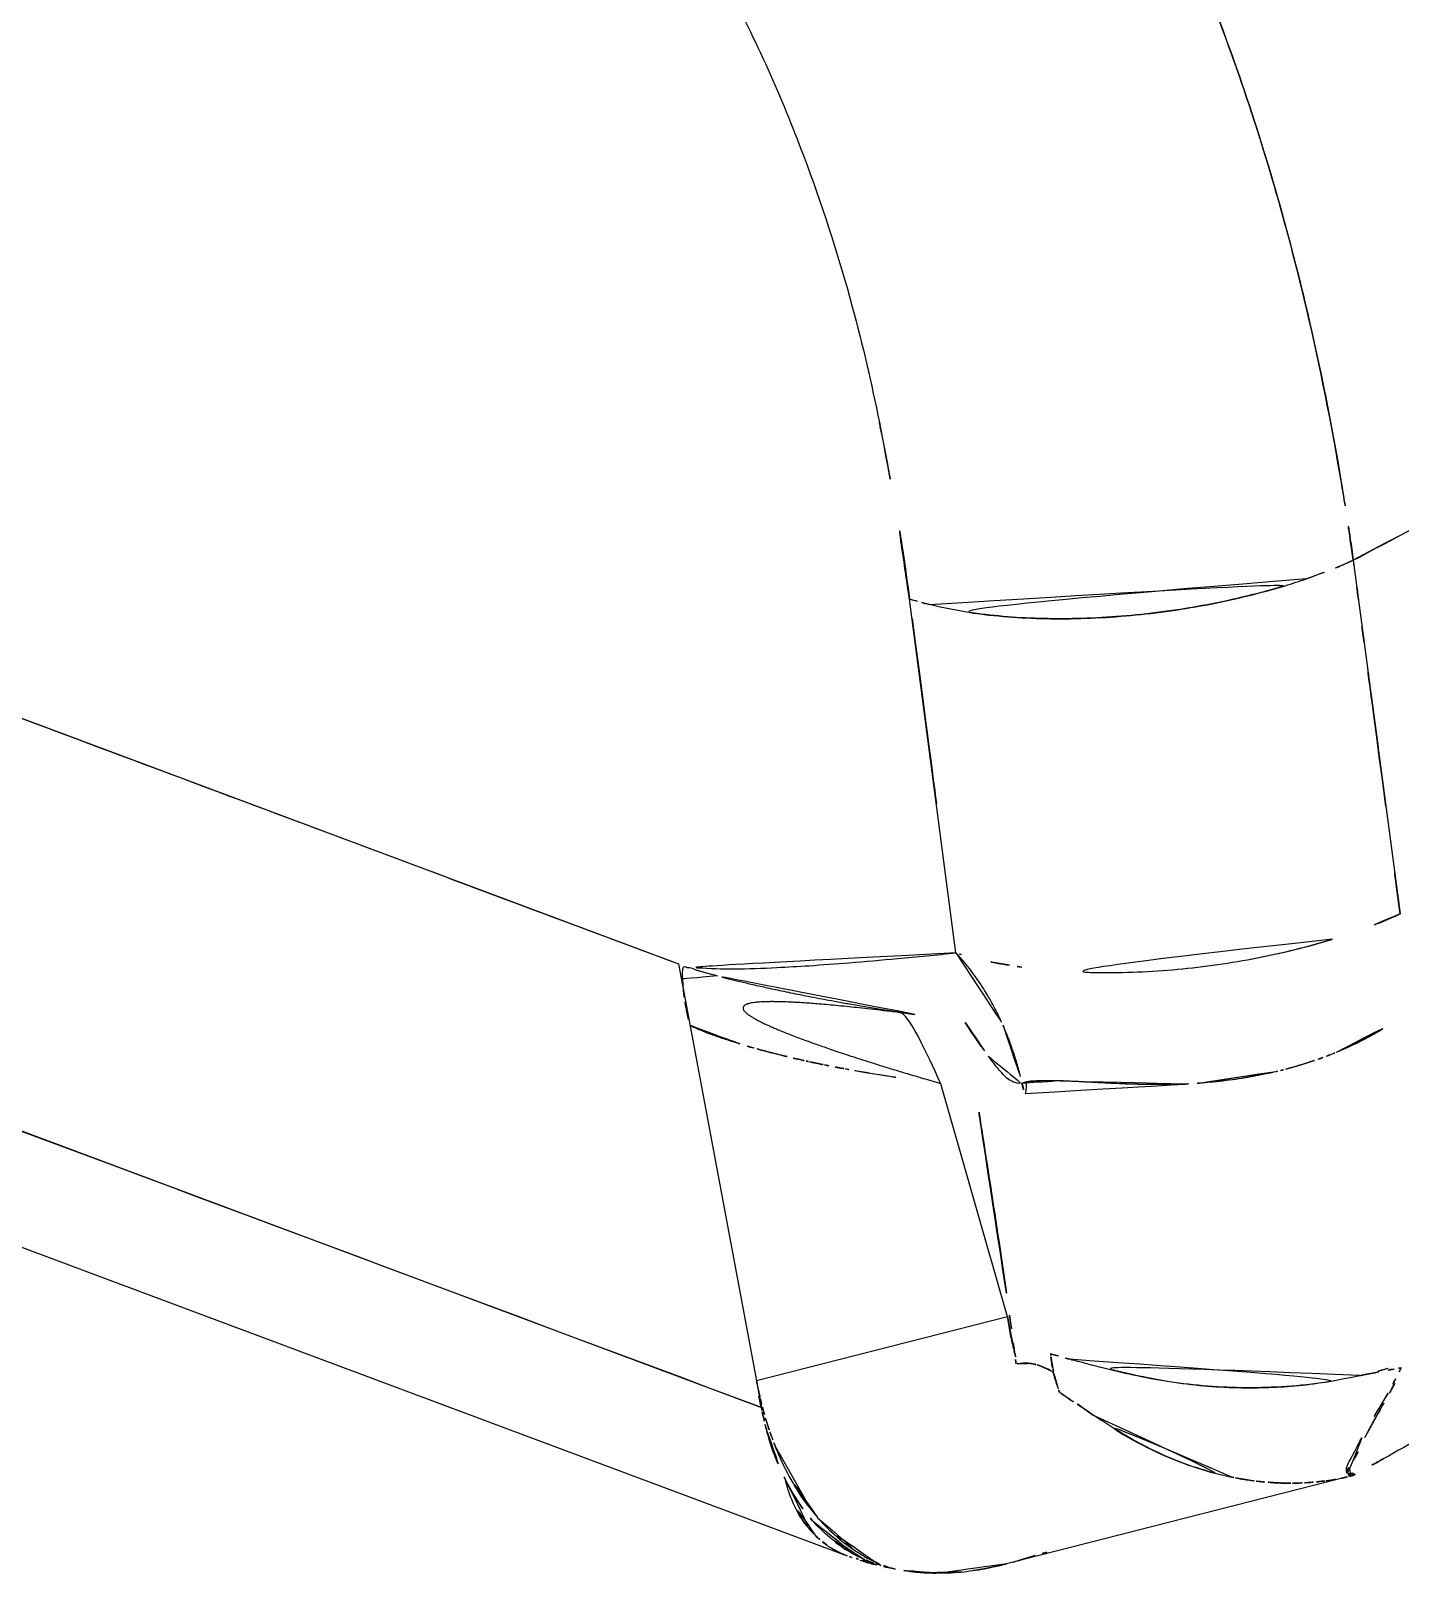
# Model space of a CAD drawing. Extents: x 16296660632 to 16296668616, y -37409619871 to -37409616241.
# Drawn here: x 16296668186.7 to 16296668233.2, y -37409617444.6 to -37409617392.2 of the extents above; entities that cross this region are included whole.
import ezdxf

# ---------------------------------------------------------------- set-up
doc = ezdxf.new("R2010")
doc.units = 0
doc.header["$LTSCALE"] = 10
doc.header["$MEASUREMENT"] = 0
doc.layers.get('0').update_dxf_attribs({"linetype": 'CONTINUOUS'})

msp = doc.modelspace()

# ---------------------------------------------------------------- linework, layer by layer
at = {"linetype": 'Continuous'}
for p, q in [((16296668088.223009, -37409617378.900688), (16296668208.670839, -37409617423.916588)), ((16296668088.293171, -37409617392.932938), (16296668211.48662, -37409617438.975212)), ((16296668088.31295, -37409617396.889137), (16296668214.3906, -37409617444.009361)), ((16296668231.5786, -37409617410.217163), (16296668233.17111, -37409617422.223312)), ((16296668218.09041, -37409617423.543617), (16296668216.51129, -37409617411.531372)), ((16296668208.670839, -37409617423.916588), (16296668211.48662, -37409617438.975212)), ((16296668217.56934, -37409617427.975037), (16296668219.83217, -37409617435.890167)), ((16296668211.31707, -37409617438.058617), (16296668219.83448, -37409617435.889503)), ((16296668231.38533, -37409617441.334587), (16296668219.80722, -37409617444.283257))]:
    msp.add_line(p, q, dxfattribs=at)
for points, start_tangent, end_tangent in [([(16296668231.112801, -37409617407.214417), (16296668229.91412, -37409617401.347069), (16296668227.528509, -37409617393.255203), (16296668224.417521, -37409617385.874237), (16296668220.60885, -37409617379.190552), (16296668216.14003, -37409617373.248268), (16296668211.00806, -37409617368.04068), (16296668205.17964, -37409617363.534088), (16296668198.61492, -37409617359.703346), (16296668191.308809, -37409617356.564522), (16296668183.06181, -37409617354.08654), (16296668176.912729, -37409617352.813042)], (-0.168768101, 0.985655786), (-0.985412727, 0.170181541)), ([(16296668176.912781, -37409617352.812752), (16296668182.813259, -37409617354.02636), (16296668190.919121, -37409617356.42514), (16296668198.31782, -37409617359.558296), (16296668205.00979, -37409617363.426697), (16296668210.889549, -37409617367.940567), (16296668216.093031, -37409617373.188057), (16296668220.56472, -37409617379.116257), (16296668224.39193, -37409617385.82209), (16296668227.549271, -37409617393.320084), (16296668229.93601, -37409617401.446091), (16296668231.112341, -37409617407.2145)], (0.985398755, -0.170262425), (0.168996582, -0.985616637)), ([(16296668242.467699, -37409617392.82328), (16296668239.29912, -37409617385.488548), (16296668235.219431, -37409617378.15921), (16296668230.536011, -37409617371.653503), (16296668225.370951, -37409617366.035957), (16296668219.840771, -37409617361.292717), (16296668213.861691, -37409617357.263527), (16296668207.38117, -37409617353.85125), (16296668205.102949, -37409617352.842102)], (-0.354527552, 0.935045568), (-0.920824799, 0.389976525)), ([(16296668205.42798, -37409617352.980957), (16296668207.71859, -37409617354.008667), (16296668214.1985, -37409617357.467346), (16296668220.134979, -37409617361.518417), (16296668225.59572, -37409617366.248268), (16296668230.66762, -37409617371.813766), (16296668235.27327, -37409617378.244331), (16296668239.317711, -37409617385.507446), (16296668242.46789, -37409617392.823196)], (0.919061776, -0.3941135), (0.353266395, -0.93552277)), ([(16296668242.775419, -37409617392.249649), (16296668242.74662, -37409617392.101196), (16296668242.701229, -37409617391.878319), (16296668242.653099, -37409617391.652473), (16296668242.605181, -37409617391.434921), (16296668242.55978, -37409617391.233597), (16296668242.51684, -37409617391.046883), (16296668242.47576, -37409617390.871323), (16296668242.43585, -37409617390.703468), (16296668242.396391, -37409617390.539909), (16296668242.35656, -37409617390.377136), (16296668242.31554, -37409617390.211739), (16296668242.27244, -37409617390.040253), (16296668242.22632, -37409617389.859177), (16296668242.176201, -37409617389.6651), (16296668242.121059, -37409617389.454552), (16296668242.05982, -37409617389.224083), (16296668241.991329, -37409617388.970238), (16296668241.91441, -37409617388.68959), (16296668241.827761, -37409617388.378754), (16296668241.72998, -37409617388.034317), (16296668241.61952, -37409617387.652939), (16296668241.49472, -37409617387.231354), (16296668241.353781, -37409617386.766258), (16296668241.194731, -37409617386.254593), (16296668241.015421, -37409617385.693283), (16296668240.813511, -37409617385.079498), (16296668240.58647, -37409617384.410591), (16296668240.331579, -37409617383.684143), (16296668240.04583, -37409617382.898048), (16296668239.725599, -37409617382.05056), (16296668239.36669, -37409617381.140388), (16296668238.964319, -37409617380.166878), (16296668238.511869, -37409617379.12735), (16296668237.99896, -37409617378.01429), (16296668237.41717, -37409617376.828941), (16296668236.75281, -37409617375.566277), (16296668235.990999, -37409617374.223228), (16296668235.115179, -37409617372.799088), (16296668234.10578, -37409617371.296463), (16296668232.939939, -37409617369.722656), (16296668231.63377, -37409617368.13723), (16296668230.164989, -37409617366.541), (16296668228.64953, -37409617365.065529)], (-0.186371815, 0.982479285), (-0.734986913, 0.678081291)), ([(16296668169.457239, -37409617366.676369), (16296668171.512421, -37409617366.997993), (16296668176.56953, -37409617368.001671), (16296668182.8813, -37409617369.759911), (16296668190.061781, -37409617372.50425), (16296668196.96129, -37409617376.341248), (16296668203.09622, -37409617381.229927), (16296668207.15658, -37409617385.799141), (16296668210.48052, -37409617391.037163), (16296668213.047621, -37409617396.843483), (16296668214.569719, -37409617401.609619), (16296668215.49111, -37409617405.537193)], (0.989304194, -0.145867102), (0.199575084, -0.979882537)), ([(16296668208.678419, -37409617423.928047), (16296668195.08223, -37409617418.846626), (16296668181.936041, -37409617413.933357), (16296668169.21818, -37409617409.180183), (16296668156.921419, -37409617404.584373), (16296668145.03853, -37409617400.143257), (16296668133.56233, -37409617395.854141), (16296668122.48559, -37409617391.714317), (16296668111.8011, -37409617387.721077), (16296668101.50165, -37409617383.871773), (16296668091.580021, -37409617380.163658), (16296668088.22303, -37409617378.909073)], (-0.936716498, 0.350088851), (-0.936722307, 0.350073305)), ([(16296668211.48662, -37409617438.975227), (16296668152.96809, -37409617417.10453), (16296668095.91423, -37409617395.781227), (16296668088.26391, -37409617393.01413)], (-0.936716742, 0.350088197), (-0.940692318, 0.339260908)), ([(16296668231.578609, -37409617410.217163), (16296668238.259359, -37409617406.704376), (16296668244.986919, -37409617403.250977), (16296668251.76009, -37409617399.858124)], (0.882759447, 0.469825243), (0.896270048, 0.443508738)), ([(16296668251.75733, -37409617399.857323), (16296668248.650539, -37409617401.403847), (16296668231.579691, -37409617410.21476)], (-0.896210843, -0.443628363), (-0.882879811, -0.46959902)), ([(16296668215.49111, -37409617405.537193), (16296668215.52124, -37409617405.685867), (16296668216.341101, -37409617410.388481)], (0.199575084, -0.979882537), (0.149053002, -0.988829208)), ([(16296668231.112341, -37409617407.2145), (16296668231.58036, -37409617410.217827)], (0.168996582, -0.985616637), (0.139237064, -0.990259077)), ([(16296668216.511299, -37409617411.531319), (16296668215.5, -37409617405.535316)], (-0.130522994, 0.991445282), (-0.2043593, 0.978895948)), ([(16296668231.579691, -37409617410.21476), (16296668231.112801, -37409617407.214417)], (-0.139038595, 0.990286963), (-0.168768101, 0.985655786)), ([(16296668216.341101, -37409617410.388481), (16296668216.60054, -37409617412.190071)], (0.149053002, -0.988829208), (0.136879413, -0.990587718)), ([(16296668229.985941, -37409617410.843102), (16296668231.5786, -37409617410.217163)], (0.946011731, 0.324132387), (0.912225267, 0.409688982)), ([(16296668231.58036, -37409617410.217827), (16296668229.98629, -37409617410.844147)], (-0.912230305, -0.409677765), (-0.946040813, -0.324047497)), ([(16296668231.604521, -37409617410.412468), (16296668231.578609, -37409617410.217163)], (-0.131475077, 0.991319476), (-0.131474356, 0.991319572)), ([(16296668217.19038, -37409617411.721283), (16296668218.64628, -37409617412.001259), (16296668221.055719, -37409617412.195), (16296668223.703581, -37409617412.116379), (16296668226.451031, -37409617411.755089), (16296668229.113729, -37409617411.121529), (16296668229.985941, -37409617410.843102)], (0.970574754, -0.240800016), (0.946011731, 0.324132387)), ([(16296668229.98629, -37409617410.844147), (16296668229.261299, -37409617411.0783), (16296668226.730169, -37409617411.703392), (16296668224.029051, -37409617412.088951), (16296668221.2983, -37409617412.200012), (16296668218.73834, -37409617412.014526), (16296668217.190359, -37409617411.721382)], (-0.946040813, -0.324047497), (-0.970515983, 0.241036776)), ([(16296668231.755501, -37409617411.550941), (16296668231.604521, -37409617410.412468)], (-0.131479289, 0.991318918), (-0.131475077, 0.991319476)), ([(16296668216.511299, -37409617411.531372), (16296668217.19038, -37409617411.721283)], (0.954294999, -0.298866281), (0.970574754, -0.240800016)), ([(16296668217.190359, -37409617411.721382), (16296668216.511299, -37409617411.531319)], (-0.970515983, 0.241036776), (-0.954239771, 0.299042571)), ([(16296668231.94895, -37409617413.009422), (16296668231.755501, -37409617411.550941)], (-0.1314847, 0.9913182), (-0.131479289, 0.991318918)), ([(16296668216.60054, -37409617412.190071), (16296668217.129869, -37409617416.210136), (16296668218.090429, -37409617423.543633)], (0.136879413, -0.990587718), (0.128291733, -0.991736473)), ([(16296668232.68647, -37409617418.56945), (16296668232.640051, -37409617418.219521), (16296668232.10931, -37409617414.218422), (16296668231.94895, -37409617413.009422)], (-0.131505401, 0.991315454), (-0.1314847, 0.9913182)), ([(16296668233.17083, -37409617422.220467), (16296668232.68647, -37409617418.56945)], (-0.131519054, 0.991313643), (-0.131505401, 0.991315454)), ([(16296668233.17082, -37409617422.223228), (16296668230.875351, -37409617423.078362)], (-0.911876841, -0.410463917), (-0.956192992, -0.292737018)), ([(16296668233.17111, -37409617422.223312), (16296668230.875401, -37409617423.078522)], (-0.911875112, -0.410467757), (-0.956200922, -0.292711116)), ([(16296668230.875401, -37409617423.078522), (16296668230.84989, -37409617423.086319), (16296668228.318609, -37409617423.712723), (16296668225.61615, -37409617424.099586), (16296668222.88257, -37409617424.211723), (16296668220.3286, -37409617424.028023)], (-0.956200922, -0.292711116), (-0.990688562, 0.136147615)), ([(16296668230.875351, -37409617423.078362), (16296668228.323021, -37409617423.711723), (16296668225.61714, -37409617424.09938), (16296668222.88415, -37409617424.211662), (16296668220.328609, -37409617424.027969)], (-0.956192992, -0.292737018), (-0.990700792, 0.136058596)), ([(16296668218.090429, -37409617423.543633), (16296668216.105419, -37409617423.736481), (16296668214.4571, -37409617423.878563), (16296668213.10351, -37409617423.977608), (16296668212.00564, -37409617424.04081), (16296668210.543711, -37409617424.085251), (16296668209.32476, -37409617424.046722), (16296668208.678419, -37409617423.928047)], (-0.994903835, -0.100828362), (-0.915017598, 0.403413926)), ([(16296668218.09046, -37409617423.543633), (16296668218.701599, -37409617424.278473), (16296668219.124611, -37409617424.91851), (16296668219.411169, -37409617425.42942), (16296668219.628639, -37409617425.871887), (16296668219.687599, -37409617426.002007)], (0.695593885, -0.718435208), (0.406349352, -0.913717792)), ([(16296668218.27449, -37409617423.599541), (16296668218.09042, -37409617423.543633)], (-0.959301376, 0.282384261), (-0.954293528, 0.29887098)), ([(16296668218.274481, -37409617423.599548), (16296668218.09046, -37409617423.543633)], (-0.959250953, 0.282555498), (-0.954220137, 0.299105217)), ([(16296668209.99048, -37409617424.321533), (16296668209.837931, -37409617424.28093), (16296668209.69738, -37409617424.243027), (16296668209.568291, -37409617424.207764), (16296668209.44614, -37409617424.173897), (16296668209.33341, -37409617424.142319), (16296668209.228781, -37409617424.110771), (16296668209.12982, -37409617424.066887), (16296668209.04064, -37409617424.042122), (16296668208.96274, -37409617424.036186), (16296668208.88942, -37409617424.008842), (16296668208.8435, -37409617424.027428), (16296668208.819031, -37409617424.088867), (16296668208.80732, -37409617424.186371), (16296668208.80525, -37409617424.250267), (16296668208.80496, -37409617424.32621), (16296668208.806931, -37409617424.41626), (16296668208.80821, -37409617424.449944)], (-0.966874362, 0.255252755), (0.042069223, -0.999114698)), ([(16296668219.910469, -37409617423.965401), (16296668218.274481, -37409617423.599548)], (-0.987052614, 0.160396809), (-0.959250953, 0.282555498)), ([(16296668219.910469, -37409617423.965401), (16296668218.27449, -37409617423.599541)], (-0.987034943, 0.160505516), (-0.959301376, 0.282384261)), ([(16296668220.3286, -37409617424.028023), (16296668219.910469, -37409617423.965401)], (-0.990688562, 0.136147616), (-0.987034943, 0.160505517)), ([(16296668220.328609, -37409617424.027969), (16296668219.910469, -37409617423.965401)], (-0.990700792, 0.136058596), (-0.987052614, 0.160396809)), ([(16296668208.80821, -37409617424.449944), (16296668208.811911, -37409617424.523399), (16296668208.820959, -37409617424.651161), (16296668208.834009, -37409617424.789421)], (0.042069223, -0.999114698), (0.104956047, -0.994476862)), ([(16296668216.69145, -37409617425.632736), (16296668216.05549, -37409617425.536888), (16296668215.468531, -37409617425.443611), (16296668214.927441, -37409617425.353531), (16296668214.427851, -37409617425.266838), (16296668213.96899, -37409617425.184196), (16296668213.54772, -37409617425.105797), (16296668213.16086, -37409617425.031593), (16296668212.805149, -37409617424.961517), (16296668212.477289, -37409617424.895332), (16296668212.17399, -37409617424.832657), (16296668211.891939, -37409617424.772972), (16296668211.626261, -37409617424.715332), (16296668211.373211, -37409617424.659027), (16296668211.135349, -37409617424.604729), (16296668210.91206, -37409617424.552437), (16296668210.7027, -37409617424.50219), (16296668210.50663, -37409617424.453957), (16296668210.323231, -37409617424.407791), (16296668210.152361, -37409617424.363876), (16296668209.99048, -37409617424.321533)], (-0.989450837, 0.144869049), (-0.966874362, 0.255252755)), ([(16296668208.834009, -37409617424.789421), (16296668208.83552, -37409617424.803658), (16296668208.85758, -37409617424.985641), (16296668208.88983, -37409617425.202583)], (0.104956047, -0.994476862), (0.160704952, -0.987002492)), ([(16296668208.88983, -37409617425.202583), (16296668208.918261, -37409617425.366783), (16296668208.95393, -37409617425.549957), (16296668208.999981, -37409617425.760483), (16296668209.05945, -37409617426.001823)], (0.160704952, -0.987002492), (0.252647235, -0.967558461)), ([(16296668217.56934, -37409617427.975037), (16296668216.971081, -37409617427.802353), (16296668216.429319, -37409617427.64164), (16296668215.939159, -37409617427.492699), (16296668215.49601, -37409617427.355133), (16296668215.09573, -37409617427.2286), (16296668214.734501, -37409617427.112717), (16296668214.408581, -37409617427.006493), (16296668214.114559, -37409617426.908928), (16296668213.84938, -37409617426.819199), (16296668213.610229, -37409617426.73658), (16296668213.39473, -37409617426.660896), (16296668213.20063, -37409617426.591766), (16296668213.025829, -37409617426.528587), (16296668212.77383, -37409617426.435562), (16296668212.53698, -37409617426.345528), (16296668212.32983, -37409617426.264091), (16296668212.1488, -37409617426.190643), (16296668211.990709, -37409617426.124741), (16296668211.852671, -37409617426.06546), (16296668211.7321, -37409617426.012016), (16296668211.59341, -37409617425.94799), (16296668211.446569, -37409617425.876228), (16296668211.32456, -37409617425.812462), (16296668211.22378, -37409617425.75618), (16296668211.13913, -37409617425.705208), (16296668211.034901, -37409617425.634743), (16296668210.948799, -37409617425.563698), (16296668210.88113, -37409617425.482674), (16296668210.861151, -37409617425.396828), (16296668210.893049, -37409617425.342392), (16296668210.943081, -37409617425.307487), (16296668211.0147, -37409617425.277611), (16296668211.074881, -37409617425.260361), (16296668211.150471, -37409617425.244331), (16296668211.24416, -37409617425.23008), (16296668211.359011, -37409617425.217796), (16296668211.473431, -37409617425.209396), (16296668211.569401, -37409617425.204613), (16296668211.680189, -37409617425.201149), (16296668211.808371, -37409617425.199501), (16296668211.956869, -37409617425.200203), (16296668212.129089, -37409617425.203667), (16296668212.32893, -37409617425.210007), (16296668212.560829, -37409617425.220131), (16296668212.747379, -37409617425.23024), (16296668212.95083, -37409617425.243111), (16296668213.182949, -37409617425.259956), (16296668213.44841, -37409617425.280952), (16296668213.752541, -37409617425.306747), (16296668214.10154, -37409617425.338707), (16296668214.46125, -37409617425.374352), (16296668214.803699, -37409617425.41082), (16296668215.1917, -37409617425.454247), (16296668215.63117, -37409617425.505234), (16296668216.128679, -37409617425.564507), (16296668216.69145, -37409617425.632736)], (-0.961830859, 0.273644658), (0.992727052, -0.120386874)), ([(16296668209.05945, -37409617426.001823), (16296668209.41873, -37409617426.172241), (16296668209.82939, -37409617426.333504), (16296668210.261021, -37409617426.481773), (16296668210.71524, -37409617426.622063), (16296668211.003651, -37409617426.70726)], (0.864955326, -0.501848866), (0.960206189, -0.279292096)), ([(16296668218.40593, -37409617425.911888), (16296668218.736271, -37409617426.410667), (16296668219.02359, -37409617426.823502), (16296668219.192209, -37409617427.054298)], (0.544416071, -0.83881532), (0.597910342, -0.801562988)), ([(16296668219.687599, -37409617426.002007), (16296668219.787491, -37409617426.234322), (16296668219.897949, -37409617426.511543), (16296668220.03632, -37409617426.897163), (16296668220.14044, -37409617427.225304), (16296668220.210159, -37409617427.470001), (16296668220.27121, -37409617427.706017), (16296668220.331169, -37409617427.96209)], (0.406349352, -0.913717792), (0.206361695, -0.978475779)), ([(16296668231.0049, -37409617426.919357), (16296668231.14723, -37409617426.859787), (16296668232.274929, -37409617426.302231), (16296668233.42244, -37409617425.56234)], (0.925026294, 0.379903086), (0.81049082, 0.585751339)), ([(16296668231.167101, -37409617426.850937), (16296668232.231449, -37409617426.330177), (16296668233.427509, -37409617425.565071)], (0.919212531, 0.393761759), (0.807602707, 0.589726943)), ([(16296668211.00363, -37409617426.707329), (16296668211.334669, -37409617426.804192)], (0.957150517, -0.289590898), (0.962191869, -0.272372552)), ([(16296668211.003651, -37409617426.70726), (16296668211.208691, -37409617426.766113), (16296668211.335421, -37409617426.801567)], (0.960206189, -0.279292096), (0.963669436, -0.267097769)), ([(16296668211.335421, -37409617426.801567), (16296668211.73908, -37409617426.910202), (16296668212.308319, -37409617427.05349), (16296668212.564329, -37409617427.114342)], (0.963669436, -0.267097769), (0.973791928, -0.227440721)), ([(16296668211.334669, -37409617426.804192), (16296668212.563869, -37409617427.116371)], (0.962191869, -0.272372552), (0.974640453, -0.223776647)), ([(16296668212.563869, -37409617427.116371), (16296668213.00535, -37409617427.214851)], (0.974640453, -0.223776647), (0.977232911, -0.212169363)), ([(16296668212.564329, -37409617427.114342), (16296668212.918989, -37409617427.195213), (16296668213.005449, -37409617427.214363)], (0.973791928, -0.227440721), (0.976626763, -0.214942239)), ([(16296668213.00535, -37409617427.214851), (16296668213.07074, -37409617427.228996), (16296668213.11817, -37409617427.239189)], (0.97723291, -0.212169363), (0.977770745, -0.209676821)), ([(16296668213.005449, -37409617427.214363), (16296668213.118219, -37409617427.238991)], (0.976626763, -0.214942239), (0.97729156, -0.21189905)), ([(16296668213.11817, -37409617427.239189), (16296668213.631281, -37409617427.346184)], (0.977770746, -0.209676821), (0.980091338, -0.198547148)), ([(16296668213.118219, -37409617427.238991), (16296668213.57313, -37409617427.33474), (16296668213.631201, -37409617427.346558)], (0.97729156, -0.21189905), (0.980055419, -0.198724371)), ([(16296668219.803431, -37409617435.092628), (16296668219.6241, -37409617433.855614), (16296668219.03195, -37409617429.994408), (16296668218.40593, -37409617425.911888)], (-0.140698572, 0.990052479), (-0.151558764, 0.988448249)), ([(16296668219.192209, -37409617427.054298), (16296668219.26992, -37409617427.157433), (16296668219.47732, -37409617427.420357), (16296668219.648199, -37409617427.620789), (16296668219.83165, -37409617427.804993), (16296668220.04711, -37409617427.928429), (16296668220.279819, -37409617427.971291), (16296668220.3312, -37409617427.962219)], (0.597910342, -0.801562988), (0.972301393, 0.233730617)), ([(16296668229.284731, -37409617427.491653), (16296668230.03693, -37409617427.271362), (16296668230.382999, -37409617427.155243)], (0.96677536, 0.255627468), (0.943839657, 0.330403848)), ([(16296668229.364531, -37409617427.470459), (16296668229.451469, -37409617427.446877), (16296668230.249559, -37409617427.202118), (16296668230.38323, -37409617427.155884)], (0.965933309, 0.258791116), (0.943306116, 0.331924044)), ([(16296668230.382999, -37409617427.155243), (16296668230.673361, -37409617427.049797)], (0.943839657, 0.330403848), (0.935790562, 0.352556412)), ([(16296668230.38323, -37409617427.155884), (16296668230.82056, -37409617426.993156)], (0.943306116, 0.331924044), (0.930733687, 0.365697694)), ([(16296668230.673361, -37409617427.049797), (16296668231.0049, -37409617426.919357)], (0.935790562, 0.352556412), (0.925026294, 0.379903086)), ([(16296668230.82056, -37409617426.993156), (16296668231.167101, -37409617426.850937)], (0.930733687, 0.365697694), (0.919212531, 0.393761759)), ([(16296668213.631201, -37409617427.346558), (16296668213.990641, -37409617427.417801)], (0.980055419, -0.198724372), (0.981730459, -0.190276921)), ([(16296668213.631281, -37409617427.346184), (16296668213.9907, -37409617427.417503)], (0.980091338, -0.198547148), (0.981627553, -0.190807092)), ([(16296668213.990641, -37409617427.417801), (16296668214.27286, -37409617427.471573), (16296668214.339109, -37409617427.483963)], (0.981730459, -0.190276921), (0.983152876, -0.182785181)), ([(16296668213.9907, -37409617427.417503), (16296668214.33913, -37409617427.483856)], (0.981627554, -0.190807091), (0.983048004, -0.183348361)), ([(16296668214.339109, -37409617427.483963), (16296668214.65185, -37409617427.541039)], (0.983152876, -0.182785181), (0.984316687, -0.176410484)), ([(16296668214.33913, -37409617427.483856), (16296668214.65184, -37409617427.541077)], (0.983048004, -0.183348362), (0.984266163, -0.176692164)), ([(16296668214.65184, -37409617427.541077), (16296668215.257839, -37409617427.645813), (16296668217.56934, -37409617427.975037)], (0.984266163, -0.176692164), (0.992847128, -0.119392551)), ([(16296668226.279261, -37409617427.973007), (16296668226.54397, -37409617427.953079), (16296668227.248569, -37409617427.880051), (16296668228.099291, -37409617427.751419), (16296668228.761869, -37409617427.618401), (16296668229.11075, -37409617427.536018)], (0.997711789, 0.067610554), (0.970405448, 0.241481401)), ([(16296668226.27927, -37409617427.973106), (16296668226.35417, -37409617427.96801), (16296668227.149019, -37409617427.893723), (16296668228.02799, -37409617427.766243), (16296668228.991871, -37409617427.56588), (16296668229.110861, -37409617427.536484)], (0.997839855, 0.065693409), (0.969811511, 0.243855763)), ([(16296668229.11075, -37409617427.536018), (16296668229.364531, -37409617427.470459)], (0.970405448, 0.241481401), (0.965933309, 0.258791116)), ([(16296668229.110861, -37409617427.536484), (16296668229.284731, -37409617427.491653)], (0.969811511, 0.243855763), (0.96677536, 0.255627469)), ([(16296668220.331169, -37409617427.96209), (16296668220.37178, -37409617428.141647), (16296668220.434361, -37409617428.314369)], (0.206361695, -0.978475779), (0.401290136, -0.915950996)), ([(16296668220.3312, -37409617427.962219), (16296668220.487101, -37409617427.916283), (16296668220.749889, -37409617427.894402), (16296668221.05369, -37409617427.883629), (16296668221.39588, -37409617427.883873), (16296668221.639469, -37409617427.889549)], (0.972301393, 0.233730617), (0.999586645, -0.028749595)), ([(16296668220.434361, -37409617428.314369), (16296668220.46007, -37409617428.222427), (16296668220.46851, -37409617428.11216), (16296668220.47361, -37409617428.022682), (16296668220.487009, -37409617427.94339), (16296668220.55489, -37409617427.91832), (16296668220.63752, -37409617427.911957), (16296668220.73279, -37409617427.904663), (16296668220.818939, -37409617427.899307), (16296668220.914671, -37409617427.894707), (16296668221.0278, -37409617427.890793), (16296668221.16094, -37409617427.888062), (16296668221.31566, -37409617427.887169), (16296668221.492001, -37409617427.888634), (16296668221.61974, -37409617427.891083), (16296668221.73551, -37409617427.894157), (16296668221.86368, -37409617427.898376), (16296668222.007219, -37409617427.90403), (16296668222.170309, -37409617427.9114), (16296668222.358191, -37409617427.920799), (16296668222.577629, -37409617427.932549), (16296668222.83725, -37409617427.946747), (16296668223.14817, -37409617427.963203), (16296668223.5245, -37409617427.98127), (16296668223.98414, -37409617427.999283), (16296668224.54978, -37409617428.013184), (16296668225.05555, -37409617428.015839), (16296668225.468651, -37409617428.00988), (16296668225.95841, -37409617427.991867), (16296668226.279261, -37409617427.973007)], (0.381580113, 0.924335771), (0.997711789, 0.067610554)), ([(16296668221.639469, -37409617427.889549), (16296668221.76483, -37409617427.893501), (16296668222.15221, -37409617427.909416), (16296668222.554171, -37409617427.929047), (16296668222.972151, -37409617427.950706), (16296668223.41551, -37409617427.972878), (16296668223.89403, -37409617427.993263), (16296668224.417641, -37409617428.00843), (16296668224.99613, -37409617428.014198), (16296668225.63884, -37409617428.00399), (16296668226.27927, -37409617427.973106)], (0.999586645, -0.028749595), (0.997839855, 0.065693409)), ([(16296668251.04472, -37409617430.580017), (16296668246.108419, -37409617433.267143), (16296668238.194559, -37409617437.615059), (16296668232.59514, -37409617440.720428)], (-0.878975513, -0.476866908), (-0.873953512, -0.486009525)), ([(16296668219.9725, -37409617436.304779), (16296668219.803431, -37409617435.092628)], (-0.135653933, 0.990756282), (-0.140698572, 0.990052479)), ([(16296668219.83448, -37409617435.889503), (16296668219.93017, -37409617436.434898), (16296668220.04701, -37409617436.971062), (16296668220.07971, -37409617437.104027)], (0.153027364, -0.988221952), (0.244031718, -0.969767251)), ([(16296668220.080629, -37409617437.103867), (16296668219.9725, -37409617436.304779)], (-0.132583794, 0.9911718), (-0.135653933, 0.990756282)), ([(16296668220.07971, -37409617437.104027), (16296668220.185089, -37409617437.495811)], (0.244031718, -0.969767251), (0.27557031, -0.961280919)), ([(16296668220.132259, -37409617437.491943), (16296668220.080629, -37409617437.103867)], (-0.131166021, 0.991360416), (-0.132583794, 0.9911718)), ([(16296668221.301279, -37409617437.156578), (16296668221.916559, -37409617437.325867)], (0.96442892, -0.264342311), (0.964255128, -0.264975561)), ([(16296668221.306299, -37409617437.145973), (16296668221.322981, -37409617437.311081)], (0.094522417, -0.995522733), (0.106916421, -0.994268012)), ([(16296668221.322969, -37409617437.311081), (16296668221.301279, -37409617437.156578)], (-0.149334855, 0.988786681), (-0.128818427, 0.991668197)), ([(16296668221.55409, -37409617437.222), (16296668221.306299, -37409617437.145973)], (-0.958111263, 0.286396244), (-0.953790007, 0.300473998)), ([(16296668221.93947, -37409617437.332893), (16296668221.55409, -37409617437.222)], (-0.963667752, 0.267103843), (-0.958111263, 0.286396244)), ([(16296668220.18173, -37409617437.483093), (16296668220.132259, -37409617437.491943)], (-0.987591106, -0.157047149), (-0.980796089, -0.195035978)), ([(16296668220.185089, -37409617437.495811), (16296668220.533409, -37409617437.472183), (16296668220.61083, -37409617437.480507)], (0.971010893, 0.23903524), (0.99107886, -0.133276753)), ([(16296668220.610861, -37409617437.48037), (16296668220.53298, -37409617437.471687), (16296668220.18173, -37409617437.483093)], (-0.990868296, 0.134833305), (-0.987591106, -0.157047149)), ([(16296668220.61083, -37409617437.480507), (16296668220.66688, -37409617437.489082)], (0.99107886, -0.133276753), (0.985634507, -0.168892329)), ([(16296668220.666901, -37409617437.488983), (16296668220.610861, -37409617437.48037)], (-0.985644107, 0.168836297), (-0.990868296, 0.134833304)), ([(16296668220.66688, -37409617437.489082), (16296668220.730631, -37409617437.501282)], (0.985634507, -0.168892329), (0.978481802, -0.206333138)), ([(16296668220.73065, -37409617437.501152), (16296668220.666901, -37409617437.488983)], (-0.978498369, 0.206254557), (-0.985644106, 0.168836298)), ([(16296668220.730631, -37409617437.501282), (16296668220.843201, -37409617437.528664)], (0.978481802, -0.206333138), (0.964424654, -0.264357876)), ([(16296668220.81587, -37409617437.521339), (16296668220.73065, -37409617437.501152)], (-0.967152813, 0.254195664), (-0.978498369, 0.206254558)), ([(16296668220.843201, -37409617437.528664), (16296668220.939569, -37409617437.557411), (16296668221.230659, -37409617437.669182)], (0.964424654, -0.264357875), (0.914243031, -0.405166238)), ([(16296668221.377939, -37409617437.765404), (16296668220.958179, -37409617437.564857), (16296668220.81587, -37409617437.521339)], (-0.852917885, 0.522045095), (-0.967152813, 0.254195664)), ([(16296668221.230659, -37409617437.669182), (16296668221.38291, -37409617437.74086)], (0.914243031, -0.405166239), (0.895399856, -0.445262953)), ([(16296668221.322981, -37409617437.311081), (16296668221.32741, -37409617437.351593), (16296668221.35166, -37409617437.557137), (16296668221.377939, -37409617437.765404)], (0.106916421, -0.994268012), (0.129112435, -0.991629961)), ([(16296668221.40156, -37409617437.74099), (16296668221.36334, -37409617437.550873), (16296668221.329901, -37409617437.355972), (16296668221.322969, -37409617437.311081)], (-0.211465265, 0.977385513), (-0.149334855, 0.988786681)), ([(16296668221.38291, -37409617437.74086), (16296668221.45175, -37409617437.985329), (16296668221.527189, -37409617438.223091), (16296668221.540859, -37409617438.263786)], (0.255502845, -0.966808304), (0.320710165, -0.947177381)), ([(16296668221.916559, -37409617437.325867), (16296668223.15835, -37409617437.655647), (16296668225.33828, -37409617438.103287), (16296668227.944059, -37409617438.304642), (16296668230.665119, -37409617438.113663), (16296668231.79413, -37409617437.899986)], (0.964255128, -0.264975561), (0.9748089, 0.22304172)), ([(16296668222.034929, -37409617437.359123), (16296668221.93947, -37409617437.332893)], (-0.964846212, 0.262815121), (-0.963667752, 0.267103844)), ([(16296668231.79286, -37409617437.894402), (16296668230.22793, -37409617438.17173), (16296668228.20993, -37409617438.304718), (16296668225.931919, -37409617438.177994), (16296668223.56999, -37409617437.734451), (16296668222.034929, -37409617437.359123)], (-0.981330764, -0.192327666), (-0.964846212, 0.262815121)), ([(16296668232.44733, -37409617437.76812), (16296668231.912331, -37409617437.87104), (16296668231.79286, -37409617437.894402)], (-0.982327572, -0.187169822), (-0.981330764, -0.192327666)), ([(16296668232.4286, -37409617437.739563), (16296668233.27512, -37409617437.474213)], (0.96354237, 0.26755579), (0.943578445, 0.331149088)), ([(16296668232.964849, -37409617437.669762), (16296668232.44733, -37409617437.76812)], (-0.982392205, -0.186830284), (-0.982327572, -0.187169822)), ([(16296668233.200859, -37409617437.624763), (16296668232.964849, -37409617437.669762)], (-0.982191187, -0.187884201), (-0.982392205, -0.186830284)), ([(16296668233.203171, -37409617437.626167), (16296668233.017679, -37409617438.001663)], (-0.432132201, -0.901810269), (-0.453870502, -0.891067656)), ([(16296668211.3153, -37409617438.060333), (16296668211.383209, -37409617438.39045)], (0.190639606, -0.981660094), (0.21256957, -0.977145935)), ([(16296668211.382429, -37409617438.390587), (16296668211.31707, -37409617438.058617)], (-0.206642192, 0.97841658), (-0.179729127, 0.983716138)), ([(16296668221.5408, -37409617438.263802), (16296668221.530729, -37409617438.231644), (16296668221.461969, -37409617437.991226), (16296668221.40156, -37409617437.74099)], (-0.301663445, 0.953414478), (-0.215241387, 0.976560876)), ([(16296668221.540859, -37409617438.263786), (16296668221.610161, -37409617438.460793)], (0.320710165, -0.947177381), (0.343206413, -0.939260006)), ([(16296668231.79413, -37409617437.899986), (16296668232.4286, -37409617437.739563)], (0.9748089, 0.22304172), (0.96354237, 0.26755579)), ([(16296668232.805941, -37409617438.492043), (16296668233.28723, -37409617437.608543)], (0.484692167, 0.874684802), (0.477621268, 0.878565834)), ([(16296668233.017679, -37409617438.001663), (16296668232.75976, -37409617438.487373)], (-0.453870502, -0.891067656), (-0.484409948, -0.87484113)), ([(16296668211.464371, -37409617438.924469), (16296668211.3153, -37409617438.060333)], (-0.201569786, 0.979474156), (-0.139800385, 0.990179707)), ([(16296668211.383209, -37409617438.39045), (16296668211.521, -37409617438.965202)], (0.21256957, -0.977145935), (0.254393215, -0.96710087)), ([(16296668211.49218, -37409617438.863152), (16296668211.382429, -37409617438.390587)], (-0.245933568, 0.969286686), (-0.206642192, 0.97841658)), ([(16296668221.607679, -37409617438.461662), (16296668221.5408, -37409617438.263802)], (-0.339092715, 0.94075296), (-0.301663445, 0.953414477)), ([(16296668221.610161, -37409617438.460793), (16296668221.665661, -37409617438.499184)], (0.822331355, -0.569008913), (0.82262378, -0.568586067)), ([(16296668221.666189, -37409617438.498337), (16296668221.607679, -37409617438.461662)], (-0.845370947, 0.53417971), (-0.849165141, 0.528127412)), ([(16296668221.665661, -37409617438.499184), (16296668222.72838, -37409617439.219803)], (0.822623781, -0.568586067), (0.834693333, -0.550715027)), ([(16296668222.72842, -37409617439.219719), (16296668222.47929, -37409617439.047729), (16296668221.666189, -37409617438.498337)], (-0.824749669, 0.565497996), (-0.845370947, 0.53417971)), ([(16296668231.97188, -37409617439.995499), (16296668232.5646, -37409617438.919403), (16296668232.805941, -37409617438.492043)], (0.420764941, 0.9071697), (0.484692167, 0.874684802)), ([(16296668232.75976, -37409617438.487373), (16296668232.506109, -37409617438.92762), (16296668231.867599, -37409617439.999786)], (-0.484409948, -0.87484113), (-0.467372873, -0.884060291)), ([(16296668211.48662, -37409617438.975227), (16296668211.541201, -37409617439.247307)], (0.18406217, -0.982914603), (0.209369308, -0.977836639)), ([(16296668211.53548, -37409617439.248642), (16296668211.464371, -37409617438.924469)], (-0.227183265, 0.973852024), (-0.201569786, 0.979474156)), ([(16296668211.521, -37409617438.965202), (16296668211.714371, -37409617439.625633)], (0.254393215, -0.96710087), (0.30846684, -0.951235096)), ([(16296668211.541201, -37409617439.247307), (16296668211.65934, -37409617439.739922)], (0.209369308, -0.977836639), (0.257372046, -0.966312387)), ([(16296668211.713671, -37409617439.625862), (16296668211.49218, -37409617438.863152)], (-0.312089267, 0.950052782), (-0.245933568, 0.969286686)), ([(16296668222.72838, -37409617439.219803), (16296668223.074209, -37409617439.445183), (16296668224.7738, -37409617440.423531), (16296668226.791321, -37409617441.180733), (16296668227.45606, -37409617441.338943)], (0.834693333, -0.550715027), (0.979590459, -0.201003812)), ([(16296668211.659189, -37409617439.733139), (16296668211.53548, -37409617439.248642)], (-0.268025066, 0.963411939), (-0.227183265, 0.973852024)), ([(16296668211.65934, -37409617439.739922), (16296668211.69161, -37409617439.858139), (16296668211.96414, -37409617440.683868), (16296668212.30348, -37409617441.450798)], (0.257372046, -0.966312387), (0.451529883, -0.892255997)), ([(16296668211.71673, -37409617439.632919), (16296668211.806471, -37409617439.89785)], (0.309101038, -0.951029205), (0.332708037, -0.943029884)), ([(16296668211.806881, -37409617439.897743), (16296668211.713671, -37409617439.625862)], (-0.336571719, 0.941657835), (-0.312089267, 0.950052782)), ([(16296668227.455919, -37409617441.339684), (16296668226.3071, -37409617441.039886), (16296668224.91317, -37409617440.492699), (16296668223.60829, -37409617439.794533), (16296668222.72842, -37409617439.219719)], (-0.980079931, 0.198603446), (-0.824749669, 0.565497996)), ([(16296668211.89835, -37409617440.486832), (16296668211.659189, -37409617439.733139)], (-0.337713922, 0.941248802), (-0.268025066, 0.963411939)), ([(16296668211.806471, -37409617439.89785), (16296668211.976471, -37409617440.347221)], (0.332708037, -0.943029884), (0.375286151, -0.926909006)), ([(16296668211.9774, -37409617440.343643), (16296668211.806881, -37409617439.897743)], (-0.377832938, 0.925873788), (-0.336571719, 0.941657835)), ([(16296668211.976471, -37409617440.347221), (16296668212.988091, -37409617442.203293), (16296668213.393471, -37409617442.717346)], (0.375286151, -0.926909006), (0.654121585, -0.756389419)), ([(16296668231.867599, -37409617439.999786), (16296668231.473351, -37409617440.749947), (16296668231.35693, -37409617441.188332), (16296668231.42734, -37409617441.294693)], (-0.467372873, -0.884060291), (0.804030056, -0.594588655)), ([(16296668231.57085, -37409617440.758377), (16296668231.97188, -37409617439.995499)], (0.608757623, 0.793356261), (0.420764941, 0.9071697)), ([(16296668231.495081, -37409617441.306541), (16296668231.395201, -37409617441.199043), (16296668231.57085, -37409617440.758377)], (-0.978987496, -0.203920286), (0.608757623, 0.79335626)), ([(16296668232.59514, -37409617440.720428), (16296668231.606791, -37409617441.270233)], (-0.873953512, -0.486009525), (-0.873825003, -0.486240542)), ([(16296668212.512529, -37409617441.832764), (16296668211.89835, -37409617440.486832)], (-0.500199955, 0.865909929), (-0.337713922, 0.941248802)), ([(16296668213.394661, -37409617442.71347), (16296668212.98884, -37409617442.198631), (16296668211.9774, -37409617440.343643)], (-0.654148628, 0.756366031), (-0.377832938, 0.925873788)), ([(16296668212.30348, -37409617441.450798), (16296668212.96735, -37409617442.923088), (16296668213.342039, -37409617443.349907)], (0.240445492, -0.970662643), (0.722123345, -0.69176432)), ([(16296668212.30349, -37409617441.450783), (16296668212.512091, -37409617441.833054)], (0.452068965, -0.891982988), (0.505999661, -0.862533676)), ([(16296668227.45606, -37409617441.338943), (16296668227.649759, -37409617441.376808)], (0.979590459, -0.201003812), (0.983155084, -0.182773305)), ([(16296668227.649719, -37409617441.377068), (16296668227.455919, -37409617441.339684)], (-0.983632962, 0.180183781), (-0.980079931, 0.198603446)), ([(16296668227.649759, -37409617441.376808), (16296668228.1096, -37409617441.451668)], (0.983155084, -0.182773305), (0.990403134, -0.138208656)), ([(16296668228.109739, -37409617441.450722), (16296668227.89221, -37409617441.418541), (16296668227.649719, -37409617441.377068)], (-0.990737842, 0.13578854), (-0.983632963, 0.180183781)), ([(16296668228.1096, -37409617441.451668), (16296668228.385771, -37409617441.486313)], (0.990403134, -0.138208656), (0.993868908, -0.110564883)), ([(16296668230.51672, -37409617441.480873), (16296668230.74165, -37409617441.450882)], (0.992854032, 0.119335117), (0.989438226, 0.144955152)), ([(16296668230.74172, -37409617441.451424), (16296668230.516701, -37409617441.480858)], (-0.989793545, -0.142508734), (-0.993142335, -0.116911516)), ([(16296668230.74165, -37409617441.450882), (16296668231.379881, -37409617441.332626)], (0.989438226, 0.144955152), (0.975572103, 0.219679476)), ([(16296668230.86236, -37409617441.433189), (16296668230.74172, -37409617441.451424)], (-0.987692135, -0.156410507), (-0.989793544, -0.142508734)), ([(16296668231.380329, -37409617441.334641), (16296668230.86236, -37409617441.433189)], (-0.976028475, -0.217642862), (-0.987692135, -0.156410507)), ([(16296668231.39571, -37409617441.247398), (16296668231.59272, -37409617441.215347), (16296668231.63764, -37409617441.234131)], (0.952670031, 0.304006269), (0.598845286, -0.800864735)), ([(16296668231.42734, -37409617441.294693), (16296668231.486019, -37409617441.310349)], (0.804030055, -0.594588656), (0.982654155, 0.185447597)), ([(16296668231.51853, -37409617441.300636), (16296668231.53964, -37409617441.294823), (16296668231.58235, -37409617441.279449), (16296668231.61282, -37409617441.263641), (16296668231.631241, -37409617441.248596), (16296668231.63677, -37409617441.233276)], (0.968673962, 0.248335971), (0.097724296, 0.995213526)), ([(16296668231.606741, -37409617441.270149), (16296668231.596689, -37409617441.275467), (16296668231.518749, -37409617441.30172)], (-0.874003039, -0.485920454), (-0.978778325, -0.204921912)), ([(16296668231.63764, -37409617441.234131), (16296668231.639589, -37409617441.238487), (16296668231.606741, -37409617441.270149)], (0.598845285, -0.800864736), (-0.874003039, -0.485920455)), ([(16296668212.512091, -37409617441.833054), (16296668213.238041, -37409617442.836433)], (0.505999661, -0.862533676), (0.665586505, -0.746320712)), ([(16296668228.38595, -37409617441.484741), (16296668228.109739, -37409617441.450722)], (-0.994087239, 0.108584352), (-0.990737842, 0.13578854)), ([(16296668228.385771, -37409617441.486313), (16296668228.871309, -37409617441.528053)], (0.993868908, -0.110564883), (0.998176505, -0.06036277)), ([(16296668228.87145, -37409617441.525787), (16296668228.38595, -37409617441.484741)], (-0.998217743, 0.059676944), (-0.994087239, 0.108584352)), ([(16296668228.871309, -37409617441.528053), (16296668229.063761, -37409617441.53772), (16296668229.28829, -37409617441.543983)], (0.998176505, -0.06036277), (0.999875099, -0.015804623)), ([(16296668229.28833, -37409617441.54174), (16296668228.87145, -37409617441.525787)], (-0.999863352, 0.016531099), (-0.998217743, 0.059676944)), ([(16296668229.28829, -37409617441.543983), (16296668229.73139, -37409617441.540382)], (0.999875099, -0.015804623), (0.999481993, 0.032182997)), ([(16296668229.731331, -37409617441.538681), (16296668229.63582, -37409617441.541107), (16296668229.28833, -37409617441.54174)], (-0.999534447, -0.030510469), (-0.999863352, 0.016531099)), ([(16296668229.73139, -37409617441.540382), (16296668230.03116, -37409617441.525787)], (0.999481993, 0.032182997), (0.997880091, 0.065079363)), ([(16296668230.03108, -37409617441.524658), (16296668229.731331, -37409617441.538681)], (-0.998013535, -0.062999875), (-0.999534447, -0.030510469)), ([(16296668230.03116, -37409617441.525787), (16296668230.51672, -37409617441.480873)], (0.997880091, 0.065079363), (0.992854033, 0.119335117)), ([(16296668230.516701, -37409617441.480858), (16296668230.03108, -37409617441.524658)], (-0.993142335, -0.116911516), (-0.998013535, -0.062999875)), ([(16296668213.34404, -37409617443.347816), (16296668212.998751, -37409617442.959831), (16296668212.30349, -37409617441.450783)], (-0.721729557, 0.692175156), (-0.245143701, 0.969486754)), ([(16296668212.89196, -37409617442.415024), (16296668212.512529, -37409617441.832764)], (-0.592437289, 0.80561657), (-0.500199955, 0.865909929)), ([(16296668213.30941, -37409617442.920128), (16296668212.89196, -37409617442.415024)], (-0.680175394, 0.733049407), (-0.592437289, 0.80561657)), ([(16296668213.238041, -37409617442.836433), (16296668214.43298, -37409617443.839897), (16296668214.918751, -37409617444.099136)], (0.665586505, -0.746320712), (0.907190031, -0.420721105)), ([(16296668213.393471, -37409617442.717346), (16296668214.297689, -37409617443.578987), (16296668215.30393, -37409617444.199516)], (0.654121585, -0.756389419), (0.902499472, -0.430690959)), ([(16296668215.308331, -37409617444.19857), (16296668214.296829, -37409617443.573708), (16296668213.394661, -37409617442.71347)], (-0.902472363, 0.430747762), (-0.654148628, 0.756366031)), ([(16296668213.342039, -37409617443.349907), (16296668213.696791, -37409617443.643692)], (0.722123345, -0.69176432), (0.815070593, -0.579361656)), ([(16296668213.69821, -37409617443.641693), (16296668213.34404, -37409617443.347816)], (-0.814261738, 0.580497909), (-0.721729557, 0.692175156)), ([(16296668214.91707, -37409617444.10273), (16296668214.25008, -37409617443.726486), (16296668213.30941, -37409617442.920128)], (-0.906455077, 0.422302253), (-0.680175394, 0.733049407)), ([(16296668213.696791, -37409617443.643692), (16296668213.766109, -37409617443.691544)], (0.815070593, -0.579361656), (0.83082043, -0.556540576)), ([(16296668213.767401, -37409617443.689598), (16296668213.69821, -37409617443.641693)], (-0.82991597, 0.557888414), (-0.814261738, 0.580497909)), ([(16296668213.766109, -37409617443.691544), (16296668214.06543, -37409617443.867523), (16296668214.10745, -37409617443.888496)], (0.83082043, -0.556540577), (0.89823244, -0.439520744)), ([(16296668214.108089, -37409617443.887177), (16296668213.767401, -37409617443.689598)], (-0.89703695, 0.441955552), (-0.829915971, 0.557888413)), ([(16296668214.10745, -37409617443.888496), (16296668214.261499, -37409617443.958412)], (0.89823244, -0.439520744), (0.922048275, -0.387074899)), ([(16296668214.261909, -37409617443.95742), (16296668214.108089, -37409617443.887177)], (-0.921357663, 0.388715909), (-0.89703695, 0.441955552)), ([(16296668214.261499, -37409617443.958412), (16296668214.38134, -37409617444.00576)], (0.922048275, -0.3870749), (0.937523346, -0.34792237)), ([(16296668214.39502, -37409617444.009872), (16296668214.261909, -37409617443.95742)], (-0.938750143, 0.344598561), (-0.921357662, 0.388715909)), ([(16296668214.52754, -37409617444.055168), (16296668214.39502, -37409617444.009872)], (-0.953165049, 0.302450639), (-0.938750143, 0.344598562)), ([(16296668214.529791, -37409617444.059464), (16296668214.394819, -37409617444.010406)], (-0.942382941, 0.334536086), (-0.937352542, 0.348382278)), ([(16296668214.56712, -37409617444.067436), (16296668214.52754, -37409617444.055168)], (-0.956967078, 0.290196504), (-0.95316505, 0.302450638)), ([(16296668220.77033, -37409617444.004929), (16296668220.09514, -37409617444.206177), (16296668219.813089, -37409617444.281738)], (-0.955444392, -0.295171159), (-0.968763469, -0.247986573)), ([(16296668221.174311, -37409617443.880943), (16296668220.77033, -37409617444.004929)], (-0.957492236, -0.288459041), (-0.955444392, -0.295171159)), ([(16296668214.776489, -37409617444.123543), (16296668214.56712, -37409617444.067436)], (-0.973702294, 0.22782415), (-0.956967078, 0.290196505)), ([(16296668215.38909, -37409617444.320702), (16296668214.9582, -37409617444.200478), (16296668214.529791, -37409617444.059464)], (-0.969080145, 0.246746169), (-0.942382941, 0.334536086)), ([(16296668215.02389, -37409617444.172249), (16296668214.776489, -37409617444.123543)], (-0.987274346, 0.159026306), (-0.973702294, 0.22782415)), ([(16296668214.918751, -37409617444.099136), (16296668215.127701, -37409617444.190239)], (0.907190031, -0.420721105), (0.925672877, -0.378324893)), ([(16296668215.112671, -37409617444.188637), (16296668214.91707, -37409617444.10273)], (-0.924315553, 0.381629086), (-0.906455077, 0.422302253)), ([(16296668215.127701, -37409617444.190239), (16296668215.357691, -37409617444.277573)], (0.925672877, -0.378324893), (0.943469671, -0.331458866)), ([(16296668215.28837, -37409617444.257111), (16296668215.126089, -37409617444.194153)], (-0.938833294, 0.34437196), (-0.925475577, 0.378807282)), ([(16296668215.30393, -37409617444.199516), (16296668215.8463, -37409617444.422256)], (0.902499472, -0.430690959), (0.945050281, -0.326925017)), ([(16296668215.357691, -37409617444.277573), (16296668215.84656, -37409617444.420959)], (0.943469671, -0.331458866), (0.973151622, -0.230164985)), ([(16296668215.8463, -37409617444.422256), (16296668215.28837, -37409617444.257111)], (-0.97536697, 0.220588474), (-0.938833294, 0.34437196)), ([(16296668215.84474, -37409617444.41906), (16296668215.308331, -37409617444.19857)], (-0.944889662, 0.327388953), (-0.902472363, 0.430747762)), ([(16296668215.84656, -37409617444.420959), (16296668216.32258, -37409617444.511017)], (0.9756318, -0.219414198), (0.988295729, -0.15255016)), ([(16296668217.4069, -37409617444.596298), (16296668216.795691, -37409617444.566917), (16296668215.84474, -37409617444.41906)], (-0.999964261, 0.008454434), (-0.975693121, 0.219141353)), ([(16296668216.32258, -37409617444.511017), (16296668216.674141, -37409617444.556572), (16296668216.94025, -37409617444.579742)], (0.988295729, -0.15255016), (0.997612014, -0.069067135)), ([(16296668216.94025, -37409617444.579742), (16296668217.4573, -37409617444.598213), (16296668218.196859, -37409617444.567017), (16296668218.66235, -37409617444.514473)], (0.997612014, -0.069067135), (0.990433128, 0.137993549)), ([(16296668219.813089, -37409617444.281738), (16296668219.359171, -37409617444.388443), (16296668218.565741, -37409617444.524567), (16296668217.704821, -37409617444.593246), (16296668217.4069, -37409617444.596298)], (-0.968763469, -0.247986573), (-0.999964261, 0.008454434)), ([(16296668218.66235, -37409617444.514473), (16296668218.88695, -37409617444.48037), (16296668219.529421, -37409617444.352837), (16296668219.962179, -37409617444.244179)], (0.990433128, 0.137993549), (0.965724102, 0.259570722))]:
    msp.add_spline(points, degree=3, dxfattribs=dict(at, start_tangent=start_tangent, end_tangent=end_tangent))

doc.saveas('drawing.dxf')
